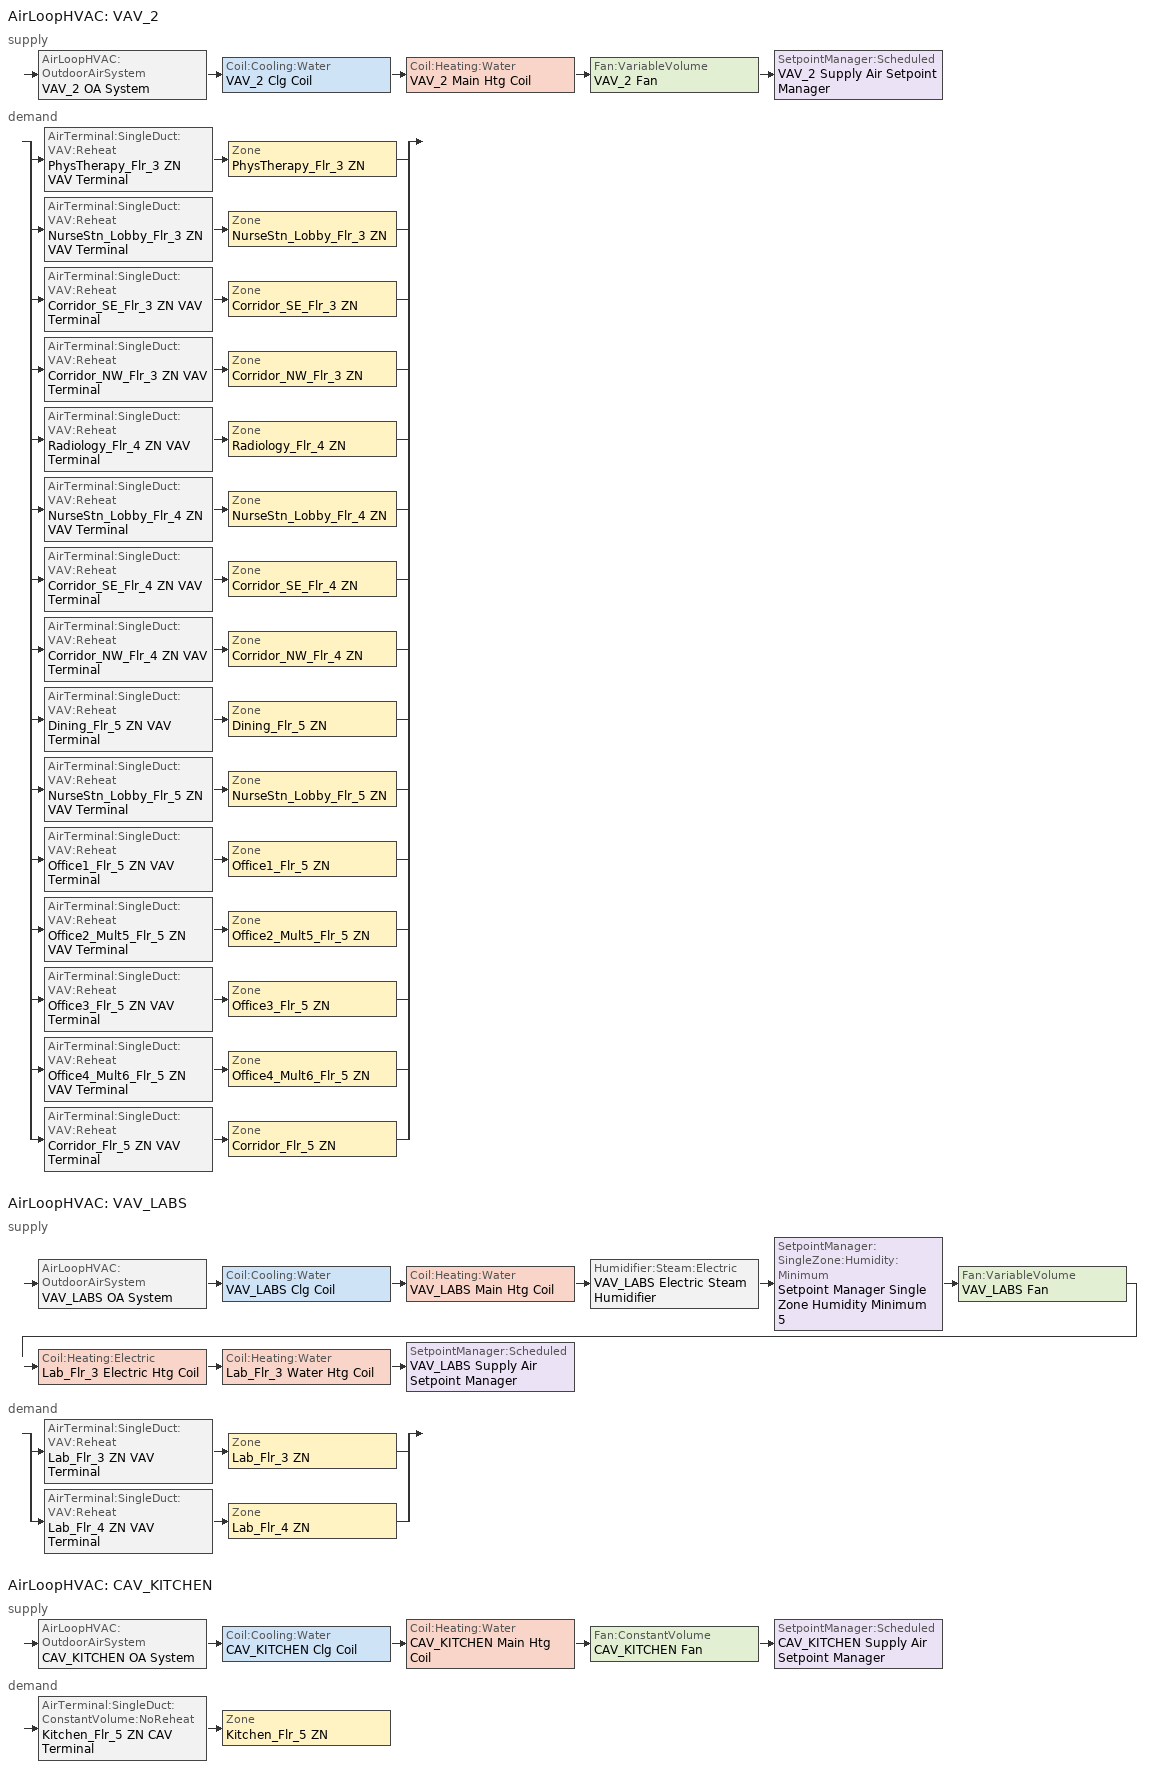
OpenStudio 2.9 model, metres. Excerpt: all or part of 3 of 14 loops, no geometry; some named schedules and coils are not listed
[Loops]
AirLoopHVAC 'VAV_2'
 supply: AirLoopHVAC:OutdoorAirSystem 'VAV_2 OA System' > Coil:Cooling:Water 'VAV_2 Clg Coil' > Coil:Heating:Water 'VAV_2 Main Htg Coil' > Fan:VariableVolume 'VAV_2 Fan' > SetpointManager:Scheduled 'VAV_2 Supply Air Setpoint Manager'
 demand: split
  | AirTerminal:SingleDuct:VAV:Reheat 'PhysTherapy_Flr_3 ZN VAV Terminal' > Zone 'PhysTherapy_Flr_3 ZN'
  | AirTerminal:SingleDuct:VAV:Reheat 'NurseStn_Lobby_Flr_3 ZN VAV Terminal' > Zone 'NurseStn_Lobby_Flr_3 ZN'
  | AirTerminal:SingleDuct:VAV:Reheat 'Corridor_SE_Flr_3 ZN VAV Terminal' > Zone 'Corridor_SE_Flr_3 ZN'
  | AirTerminal:SingleDuct:VAV:Reheat 'Corridor_NW_Flr_3 ZN VAV Terminal' > Zone 'Corridor_NW_Flr_3 ZN'
  | AirTerminal:SingleDuct:VAV:Reheat 'Radiology_Flr_4 ZN VAV Terminal' > Zone 'Radiology_Flr_4 ZN'
  | AirTerminal:SingleDuct:VAV:Reheat 'NurseStn_Lobby_Flr_4 ZN VAV Terminal' > Zone 'NurseStn_Lobby_Flr_4 ZN'
  | AirTerminal:SingleDuct:VAV:Reheat 'Corridor_SE_Flr_4 ZN VAV Terminal' > Zone 'Corridor_SE_Flr_4 ZN'
  | AirTerminal:SingleDuct:VAV:Reheat 'Corridor_NW_Flr_4 ZN VAV Terminal' > Zone 'Corridor_NW_Flr_4 ZN'
  | AirTerminal:SingleDuct:VAV:Reheat 'Dining_Flr_5 ZN VAV Terminal' > Zone 'Dining_Flr_5 ZN'
  | AirTerminal:SingleDuct:VAV:Reheat 'NurseStn_Lobby_Flr_5 ZN VAV Terminal' > Zone 'NurseStn_Lobby_Flr_5 ZN'
  | AirTerminal:SingleDuct:VAV:Reheat 'Office1_Flr_5 ZN VAV Terminal' > Zone 'Office1_Flr_5 ZN'
  | AirTerminal:SingleDuct:VAV:Reheat 'Office2_Mult5_Flr_5 ZN VAV Terminal' > Zone 'Office2_Mult5_Flr_5 ZN'
  | AirTerminal:SingleDuct:VAV:Reheat 'Office3_Flr_5 ZN VAV Terminal' > Zone 'Office3_Flr_5 ZN'
  | AirTerminal:SingleDuct:VAV:Reheat 'Office4_Mult6_Flr_5 ZN VAV Terminal' > Zone 'Office4_Mult6_Flr_5 ZN'
  | AirTerminal:SingleDuct:VAV:Reheat 'Corridor_Flr_5 ZN VAV Terminal' > Zone 'Corridor_Flr_5 ZN'
AirLoopHVAC 'VAV_LABS'
 supply: AirLoopHVAC:OutdoorAirSystem 'VAV_LABS OA System' > Coil:Cooling:Water 'VAV_LABS Clg Coil' > Coil:Heating:Water 'VAV_LABS Main Htg Coil' > Humidifier:Steam:Electric 'VAV_LABS Electric Steam Humidifier' > SetpointManager:SingleZone:Humidity:Minimum 'Setpoint Manager Single Zone Humidity Minimum 5' > Fan:VariableVolume 'VAV_LABS Fan' > Coil:Heating:Electric 'Lab_Flr_3 Electric Htg Coil' > Coil:Heating:Water 'Lab_Flr_3 Water Htg Coil' > SetpointManager:Scheduled 'VAV_LABS Supply Air Setpoint Manager'
 demand: split
  | AirTerminal:SingleDuct:VAV:Reheat 'Lab_Flr_3 ZN VAV Terminal' > Zone 'Lab_Flr_3 ZN'
  | AirTerminal:SingleDuct:VAV:Reheat 'Lab_Flr_4 ZN VAV Terminal' > Zone 'Lab_Flr_4 ZN'
AirLoopHVAC 'CAV_KITCHEN'
 supply: AirLoopHVAC:OutdoorAirSystem 'CAV_KITCHEN OA System' > Coil:Cooling:Water 'CAV_KITCHEN Clg Coil' > Coil:Heating:Water 'CAV_KITCHEN Main Htg Coil' > Fan:ConstantVolume 'CAV_KITCHEN Fan' > SetpointManager:Scheduled 'CAV_KITCHEN Supply Air Setpoint Manager'
 demand: AirTerminal:SingleDuct:ConstantVolume:NoReheat 'Kitchen_Flr_5 ZN CAV Terminal' > Zone 'Kitchen_Flr_5 ZN'
[Sizing:Zone] Zone Cooling Design Supply Air Temperature Input Method=SupplyAirTemperature; Zone Cooling Design Supply Air Temperature {C}=12.7778; Zone Cooling Design Supply Air Temperature Difference {deltaC}=11.11; Zone Heating Design Supply Air Temperature Input Method=SupplyAirTemperature; Zone Heating Design Supply Air Temperature {C}=40; Zone Heating Design Supply Air Temperature Difference {deltaC}=11.11; Zone Cooling Design Supply Air Humidity Ratio {kg-H2O/kg-air}=0.0085; Zone Heating Design Supply Air Humidity Ratio {kg-H2O/kg-air}=0.008; Cooling Design Air Flow Method=DesignDayWithLimit; Heating Design Air Flow Method=DesignDay; Account for Dedicated Outdoor Air System=No; Dedicated Outdoor Air System Control Strategy=NeutralSupplyAir; Dedicated Outdoor Air Low Setpoint Temperature for Design {C}=autosize; Dedicated Outdoor Air High Setpoint Temperature for Design {C}=autosize
Corridor_Flr_5 ZN; Corridor_NW_Flr_3 ZN; Corridor_NW_Flr_4 ZN; Corridor_SE_Flr_3 ZN; Corridor_SE_Flr_4 ZN; Dining_Flr_5 ZN; Kitchen_Flr_5 ZN; Lab_Flr_3 ZN; Lab_Flr_4 ZN; NurseStn_Lobby_Flr_3 ZN; NurseStn_Lobby_Flr_4 ZN; NurseStn_Lobby_Flr_5 ZN; Office1_Flr_5 ZN; Office2_Mult5_Flr_5 ZN; Office3_Flr_5 ZN; Office4_Mult6_Flr_5 ZN; PhysTherapy_Flr_3 ZN; Radiology_Flr_4 ZN
[Zone equipment]
Corridor_Flr_5 ZN: Corridor_Flr_5 ZN VAV Terminal
Corridor_NW_Flr_3 ZN: Corridor_NW_Flr_3 ZN VAV Terminal
Corridor_NW_Flr_4 ZN: Corridor_NW_Flr_4 ZN VAV Terminal
Corridor_SE_Flr_3 ZN: Corridor_SE_Flr_3 ZN VAV Terminal
Corridor_SE_Flr_4 ZN: Corridor_SE_Flr_4 ZN VAV Terminal
Dining_Flr_5 ZN: Dining_Flr_5 ZN VAV Terminal
Kitchen_Flr_5 ZN: Kitchen_Flr_5 ZN Exhaust Fan, Kitchen_Flr_5 ZN CAV Terminal
Lab_Flr_3 ZN: Lab_Flr_3 ZN VAV Terminal
Lab_Flr_4 ZN: Lab_Flr_4 ZN VAV Terminal
NurseStn_Lobby_Flr_3 ZN: NurseStn_Lobby_Flr_3 ZN VAV Terminal
NurseStn_Lobby_Flr_4 ZN: NurseStn_Lobby_Flr_4 ZN VAV Terminal
NurseStn_Lobby_Flr_5 ZN: NurseStn_Lobby_Flr_5 ZN VAV Terminal
Office1_Flr_5 ZN: Office1_Flr_5 ZN VAV Terminal
Office2_Mult5_Flr_5 ZN: Office2_Mult5_Flr_5 ZN VAV Terminal
Office3_Flr_5 ZN: Office3_Flr_5 ZN VAV Terminal
Office4_Mult6_Flr_5 ZN: Office4_Mult6_Flr_5 ZN VAV Terminal
PhysTherapy_Flr_3 ZN: PhysTherapy_Flr_3 ZN VAV Terminal
Radiology_Flr_4 ZN: Radiology_Flr_4 ZN VAV Terminal
[SetpointManager:Scheduled] Control Variable=Temperature
Name | Schedule
VAV_2 Supply Air Setpoint Manager | Supply Air Temp - 55.0F 5
VAV_LABS Supply Air Setpoint Manager | Supply Air Temp - 55.0F 6
CAV_KITCHEN Supply Air Setpoint Manager | Supply Air Temp - 55.0F 7
[AirLoopHVAC] Availability Schedule=Hospital HVACOperationSchd; Design Supply Air Flow Rate {m3/s}=AutoSize
VAV_2; VAV_LABS; CAV_KITCHEN
[Sizing:System] Type of Load to Size On=Sensible; Design Outdoor Air Flow Rate {m3/s}=Autosize; Preheat Design Humidity Ratio {kg-H2O/kg-Air}=0.008; Precool Design Temperature {C}=12.7778; Precool Design Humidity Ratio {kg-H2O/kg-Air}=0.008; Central Cooling Design Supply Air Temperature {C}=12.7778; 100% Outdoor Air in Cooling=No; 100% Outdoor Air in Heating=No; Central Cooling Design Supply Air Humidity Ratio {kg-H2O/kg-Air}=0.0085; Central Heating Design Supply Air Humidity Ratio {kg-H2O/kg-Air}=0.008; Cooling Design Air Flow Method=DesignDay; Cooling Design Air Flow Rate {m3/s}=0; Heating Design Air Flow Method=DesignDay; Heating Design Air Flow Rate {m3/s}=0; System Outdoor Air Method=ZoneSum; Zone Maximum Outdoor Air Fraction=1; Cooling Supply Air Flow Rate Per Floor Area {m3/s-m2}=0.00996765; Cooling Fraction of Autosized Cooling Supply Air Flow Rate=1; Cooling Supply Air Flow Rate Per Unit Cooling Capacity {m3/s-W}=3.94755e-05; Heating Supply Air Flow Rate Per Floor Area {m3/s-m2}=0.00996765; Heating Fraction of Autosized Heating Supply Air Flow Rate=1; Heating Fraction of Autosized Cooling Supply Air Flow Rate=1; Heating Supply Air Flow Rate Per Unit Heating Capacity {m3/s-W}=3.15882e-05; Cooling Design Capacity Method=CoolingDesignCapacity; Cooling Design Capacity {W}=autosize; Cooling Design Capacity Per Floor Area {W/m2}=234.7; Fraction of Autosized Cooling Design Capacity=1; Heating Design Capacity Method=HeatingDesignCapacity; Heating Design Capacity {W}=autosize; Heating Design Capacity Per Floor Area {W/m2}=157; Fraction of Autosized Heating Design Capacity=1; Central Cooling Capacity Control Method=OnOff
Name | Central Heating Maximum System Air Flow Ratio | Preheat Design Temperature {C} | Central Heating Design Supply Air Temperature {C} | Sizing Option
VAV_2 | 0.3 | 7.22222 | 12.7778 | Coincident
VAV_LABS | 1 | 7.22222 | 12.7778 | NonCoincident
CAV_KITCHEN | 1 | 12.8 | 40 | NonCoincident
[Fan:VariableVolume] Availability Schedule=Always On Discrete; Fan Total Efficiency=0.62; Pressure Rise {Pa}=996.356; Maximum Flow Rate {m3/s}=Autosize; Fan Power Minimum Flow Rate Input Method=Fraction; Fan Power Minimum Flow Fraction=0.25; Fan Power Minimum Air Flow Rate {m3/s}=0; Motor Efficiency=0.9; Motor In Airstream Fraction=1; Fan Power Coefficient 1=0.0407599; Fan Power Coefficient 2=0.088045; Fan Power Coefficient 3=-0.0729261; Fan Power Coefficient 4=0.94374; Fan Power Coefficient 5=0
VAV_2 Fan; VAV_LABS Fan
[Controller:OutdoorAir] Minimum Outdoor Air Flow Rate {m3/s}=autosize; Maximum Outdoor Air Flow Rate {m3/s}=Autosize; Economizer Control Type=NoEconomizer; Economizer Control Action Type=ModulateFlow; Economizer Maximum Limit Dry-Bulb Temperature {C}=28; Economizer Maximum Limit Enthalpy {J/kg}=64000; Lockout Type=NoLockout; Minimum Limit Type=FixedMinimum; High Humidity Control=No; Heat Recovery Bypass Control Type=BypassWhenWithinEconomizerLimits
Name | Minimum Outdoor Air Schedule | Controller Mechanical Ventilation | Minimum Fraction of Outdoor Air Schedule
VAV_2 OA Controller | Hospital BLDG_OA_FRAC_SCH | VAV_2 Vent Controller
VAV_LABS OA Controller | Hospital BLDG_OA_FRAC_SCH | VAV_LABS Vent Controller
CAV_KITCHEN OA Controller |  | CAV_KITCHEN Vent Controller | Hospital BLDG_OA_FRAC_SCH
[Controller:MechanicalVentilation] Availability Schedule=Always On Discrete
Name | System Outdoor Air Method
VAV_2 Vent Controller; VAV_LABS Vent Controller | VentilationRateProcedure
CAV_KITCHEN Vent Controller | ZoneSum
[AirLoopHVAC:OutdoorAirSystem]
Name | Controller
VAV_2 OA System | VAV_2 OA Controller
VAV_LABS OA System | VAV_LABS OA Controller
CAV_KITCHEN OA System | CAV_KITCHEN OA Controller
[AirTerminal:SingleDuct:VAV:Reheat] Availability Schedule=Always On Discrete; Maximum Air Flow Rate {m3/s}=AutoSize; Zone Minimum Air Flow Input Method=Constant; Fixed Minimum Air Flow Rate {m3/s}=0; Maximum Hot Water or Steam Flow Rate {m3/s}=AutoSize; Minimum Hot Water or Steam Flow Rate {m3/s}=0; Convergence Tolerance=0.001; Damper Heating Action=ReverseWithLimits; Maximum Flow per Zone Floor Area During Reheat {m3/s-m2}=AutoSize; Maximum Flow Fraction During Reheat=0.5; Maximum Reheat Air Temperature {C}=40; Control For Outdoor Air=No
Name | Constant Minimum Air Flow Fraction | Reheat Coil
PhysTherapy_Flr_3 ZN VAV Terminal | 0.2 | PhysTherapy_Flr_3 ZN Reheat Coil
NurseStn_Lobby_Flr_3 ZN VAV Terminal | 0.2 | NurseStn_Lobby_Flr_3 ZN Reheat Coil
Corridor_SE_Flr_3 ZN VAV Terminal | 0.2 | Corridor_SE_Flr_3 ZN Reheat Coil
Corridor_NW_Flr_3 ZN VAV Terminal | 0.2 | Corridor_NW_Flr_3 ZN Reheat Coil
Radiology_Flr_4 ZN VAV Terminal | 0.2 | Radiology_Flr_4 ZN Reheat Coil
NurseStn_Lobby_Flr_4 ZN VAV Terminal | 0.2 | NurseStn_Lobby_Flr_4 ZN Reheat Coil
Corridor_SE_Flr_4 ZN VAV Terminal | 0.2 | Corridor_SE_Flr_4 ZN Reheat Coil
Corridor_NW_Flr_4 ZN VAV Terminal | 0.2 | Corridor_NW_Flr_4 ZN Reheat Coil
Dining_Flr_5 ZN VAV Terminal | 0.2 | Dining_Flr_5 ZN Reheat Coil
NurseStn_Lobby_Flr_5 ZN VAV Terminal | 0.2 | NurseStn_Lobby_Flr_5 ZN Reheat Coil
Office1_Flr_5 ZN VAV Terminal | 0.2 | Office1_Flr_5 ZN Reheat Coil
Office2_Mult5_Flr_5 ZN VAV Terminal | 0.2 | Office2_Mult5_Flr_5 ZN Reheat Coil
Office3_Flr_5 ZN VAV Terminal | 0.2 | Office3_Flr_5 ZN Reheat Coil
Office4_Mult6_Flr_5 ZN VAV Terminal | 0.2 | Office4_Mult6_Flr_5 ZN Reheat Coil
Corridor_Flr_5 ZN VAV Terminal | 0.2 | Corridor_Flr_5 ZN Reheat Coil
Lab_Flr_3 ZN VAV Terminal | 1 | Lab_Flr_3 ZN Reheat Coil
Lab_Flr_4 ZN VAV Terminal | 1 | Lab_Flr_4 ZN Reheat Coil
[Fan:ZoneExhaust]
Kitchen_Flr_5 ZN Exhaust Fan: Availability Schedule=Hospital Kitchen_Exhaust_SCH; Fan Total Efficiency=0.16; Pressure Rise {Pa}=125; Maximum Flow Rate {m3/s}=3.39802; System Availability Manager Coupling Mode=Decoupled; Balanced Exhaust Fraction Schedule=Hospital Kitchen Exhaust Fan Balanced Exhaust Fraction Schedule
[Refrigeration:System]
RefrSystem - Hospital: Refrigeration Condenser=Refrigeration Condenser Air Cooled 1; Minimum Condensing Temperature {C}=21; Refrigeration System Working Fluid Type=R404a; Suction Temperature Control Type=ConstantSuctionTemperature; Suction Piping Zone=Kitchen_Flr_5 ZN
[Refrigeration:Case]
Case Hospital: Availability Schedule=Always On Discrete; Zone=Kitchen_Flr_5 ZN; Rated Ambient Temperature {C}=23.8889; Rated Ambient Relative Humidity {percent}=55; Rated Total Cooling Capacity per Unit Length {W/m}=886.5; Rated Latent Heat Ratio=0.08; Rated Runtime Fraction=0.85; Case Length {m}=8.93; Case Operating Temperature {C}=2; Latent Case Credit Curve Type=CaseTemperatureMethod; Latent Case Credit Curve=Refrigeration Case Latent Credit Curve; Standard Case Fan Power per Unit Length {W/m}=19.1429; Operating Case Fan Power per Unit Length {W/m}=19.1429; Standard Case Lighting Power per Unit Length {W/m}=40; Installed Case Lighting Power per Unit Length {W/m}=40; Case Lighting Schedule=Hospital walkin_occ_lght_SCH; Fraction of Lighting Energy to Case=1; Anti-Sweat Heater Control Type=None; Humidity at Zero Anti-Sweat Heater Energy {percent}=0; Case Height {m}=1.5; Fraction of Anti-Sweat Heater Energy to Case=0.2; Case Defrost Power per Unit Length {W/m}=0; Case Defrost Type=None; Case Defrost Schedule=Refrigeration Defrost Schedule; Case Defrost Drip-Down Schedule=Refrigeration Defrost Schedule 1; Defrost Energy Correction Curve Type=None; Under Case HVAC Return Air Fraction=0.05; Refrigerated Case Restocking Schedule=Hospital Kitchen_Flr_5_Case:2_SELFCONTAINEDDISPLAYCASE_CaseStockingSched; Case Credit Fraction Schedule=Refrigeration Case Credit Schedule; Design Evaporator Temperature or Brine Inlet Temperature {C}=-5.56
[Refrigeration:WalkIn]
Walk-In Hospital: Availability Schedule=Always On Discrete; Rated Coil Cooling Capacity {W}=8059.32; Operating Temperature {C}=-23; Rated Cooling Source Temperature {C}=-28.3333; Rated Total Heating Power {W}=0; Rated Cooling Coil Fan Power {W}=757.62; Rated Circulation Fan Power {W}=0; Rated Total Lighting Power {W}=362.34; Lighting Schedule=Hospital BLDG_LIGHT_SCH; Defrost Type=Electric; Defrost Control Type=TimeSchedule; Defrost Schedule=Refrigeration Defrost Schedule 2; Defrost Drip-Down Schedule=Refrigeration Defrost Schedule 3; Defrost Power {W}=3996.72; Temperature Termination Defrost Fraction to Ice=0.7; Restocking Schedule=Hospital Kitchen_Flr_5_Case:1_WALKINFREEZER_WalkInStockingSched; Insulated Floor Surface Area {m2}=33.4451; Insulated Floor U-Value {W/m2-K}=0.207; WalkIn Zone Boundary 1=Refrigeration Walk In Zone Boundary 1
[Refrigeration:WalkIn:ZoneBoundary]
Refrigeration Walk In Zone Boundary 1: Zone=Kitchen_Flr_5 ZN; Total Insulated Surface Area Facing Zone {m2}=43.4; Insulated Surface U-Value Facing Zone {W/m2-K}=0.235; Area of Stocking Doors Facing Zone {m2}=2; Height of Stocking Doors Facing Zone {m}=2; Stocking Door Opening Schedule Name Facing Zone=door_wi_sched; Stocking Door Opening Protection Type Facing Zone=StripCurtain
[Refrigeration:Condenser:AirCooled]
Refrigeration Condenser Air Cooled 1: Rated Effective Total Heat Rejection Rate Curve=Curve Linear 1; Rated Subcooling Temperature Difference {deltaC}=0; Condenser Fan Speed Control Type=Fixed; Rated Fan Power {W}=1449.58; Minimum Fan Air Flow Ratio=0.1
[Humidifier:Steam:Electric]
VAV_LABS Electric Steam Humidifier: Rated Capacity {m3/s}=3.72e-05; Rated Power {W}=100000
[SetpointManager:SingleZone:Humidity:Minimum]
Setpoint Manager Single Zone Humidity Minimum 5: Control Variable=MinimumHumidityRatio; Control Zone=Lab_Flr_3 ZN
[Coil:Heating:Electric]
Lab_Flr_3 Electric Htg Coil: Availability Schedule=Always On Discrete; Efficiency=1
[Fan:ConstantVolume]
CAV_KITCHEN Fan: Availability Schedule=Always On Discrete; Fan Total Efficiency=0.61425; Pressure Rise {Pa}=1018.41; Maximum Flow Rate {m3/s}=AutoSize; Motor Efficiency=0.945; Motor In Airstream Fraction=1
[AirTerminal:SingleDuct:ConstantVolume:NoReheat]
Kitchen_Flr_5 ZN CAV Terminal: Availability Schedule=Always On Discrete; Maximum Air Flow Rate {m3/s}=AutoSize
[Schedule:Constant]
Always On Discrete: Value=1
[Schedule:Ruleset]
Name | Default Day Schedule | Summer Design Day Schedule | Winter Design Day Schedule
Hospital BLDG_LIGHT_SCH | Hospital BLDG_LIGHT_SCH Default | Hospital BLDG_LIGHT_SCH Summer Design Day | Hospital BLDG_LIGHT_SCH Winter Design Day
Hospital HVACOperationSchd | Hospital HVACOperationSchd Default | Hospital HVACOperationSchd Summer Design Day | Hospital HVACOperationSchd Winter Design Day
Hospital BLDG_OA_FRAC_SCH | Hospital BLDG_OA_FRAC_SCH Default | Hospital BLDG_OA_FRAC_SCH Summer Design Day | Hospital BLDG_OA_FRAC_SCH Winter Design Day
Supply Air Temp - 55.0F 5 | Supply Air Temp - 55.0F Default 5
Supply Air Temp - 55.0F 6 | Supply Air Temp - 55.0F Default 6
Supply Air Temp - 55.0F 7 | Supply Air Temp - 55.0F Default 7
Hospital Kitchen_Exhaust_SCH | Hospital Kitchen_Exhaust_SCH Default | Hospital Kitchen_Exhaust_SCH Summer Design Day | Hospital Kitchen_Exhaust_SCH Winter Design Day
Hospital Kitchen Exhaust Fan Balanced Exhaust Fraction Schedule | Hospital Kitchen Exhaust Fan Balanced Exhaust Fraction Schedule Default | Hospital Kitchen Exhaust Fan Balanced Exhaust Fraction Schedule Summer Design Day | Hospital Kitchen Exhaust Fan Balanced Exhaust Fraction Schedule Winter Design Day
Hospital walkin_occ_lght_SCH | Hospital walkin_occ_lght_SCH Default | Hospital walkin_occ_lght_SCH Summer Design Day | Hospital walkin_occ_lght_SCH Winter Design Day
Hospital Kitchen_Flr_5_Case:2_SELFCONTAINEDDISPLAYCASE_CaseStockingSched | Hospital Kitchen_Flr_5_Case:2_SELFCONTAINEDDISPLAYCASE_CaseStockingSched Default | Hospital Kitchen_Flr_5_Case:2_SELFCONTAINEDDISPLAYCASE_CaseStockingSched Summer Design Day | Hospital Kitchen_Flr_5_Case:2_SELFCONTAINEDDISPLAYCASE_CaseStockingSched Winter Design Day
Refrigeration Defrost Schedule | Refrigeration Defrost Schedule Default
Refrigeration Defrost Schedule 1 | Refrigeration Defrost Schedule Default 1
Refrigeration Case Credit Schedule | Refrigeration Case Credit Schedule Default
Hospital Kitchen_Flr_5_Case:1_WALKINFREEZER_WalkInStockingSched | Hospital Kitchen_Flr_5_Case:1_WALKINFREEZER_WalkInStockingSched Default | Hospital Kitchen_Flr_5_Case:1_WALKINFREEZER_WalkInStockingSched Summer Design Day | Hospital Kitchen_Flr_5_Case:1_WALKINFREEZER_WalkInStockingSched Winter Design Day
door_wi_sched | door_wi_sched Default
Refrigeration Defrost Schedule 2 | Refrigeration Defrost Schedule Default 2
Refrigeration Defrost Schedule 3 | Refrigeration Defrost Schedule Default 3
[Schedule:Day]
Hospital HVACOperationSchd Default; Hospital HVACOperationSchd Winter Design Day; Hospital HVACOperationSchd Summer Design Day; Hospital walkin_occ_lght_SCH Summer Design Day: 24, 0, 1
Hospital BLDG_OA_FRAC_SCH Default; Hospital walkin_occ_lght_SCH Winter Design Day: 24, 0, 0
Hospital BLDG_OA_FRAC_SCH Winter Design Day; Hospital BLDG_OA_FRAC_SCH Summer Design Day: 6, 0, 0, 18, 0, 0.25, 24, 0, 0
Supply Air Temp - 55.0F Default 5; Supply Air Temp - 55.0F Default 6; Supply Air Temp - 55.0F Default 7: 24, 0, 12.7778
Hospital Kitchen_Exhaust_SCH Default; Hospital Kitchen_Exhaust_SCH Winter Design Day; Hospital Kitchen_Exhaust_SCH Summer Design Day: 7, 0, 0, 24, 0, 1
Hospital Kitchen Exhaust Fan Balanced Exhaust Fraction Schedule Default; Hospital Kitchen Exhaust Fan Balanced Exhaust Fraction Schedule Winter Design Day; Hospital Kitchen Exhaust Fan Balanced Exhaust Fraction Schedule Summer Design Day: 7, 0, 0, 24, 0, 0.4458
Hospital walkin_occ_lght_SCH Default: 8, 0, 0.05, 16, 0, 0.052, 24, 0, 0.05
Refrigeration Defrost Schedule Default; Refrigeration Defrost Schedule Default 1: 0, 59, 0, 24, 0, 0
[Schedule:Rule] Date Specification Type=DateRange; Start Month=1; Start Day=1; End Month=12; End Day=31
Name | Schedule Ruleset | Rule Order | Day Schedule | Apply Monday | Apply Tuesday | Apply Wednesday | Apply Thursday | Apply Friday | Apply Saturday
Schedule Rule 29 | Hospital BLDG_OA_FRAC_SCH | 0 | Hospital BLDG_OA_FRAC_SCH WntrDsn|SmrDsn|Sat|Wkdy Day | Yes | Yes | Yes | Yes | Yes | Yes
Schedule Rule 30 | Hospital walkin_occ_lght_SCH | 1 | Hospital walkin_occ_lght_SCH Sat Day |  |  |  |  |  | Yes
Schedule Rule 31 | Hospital walkin_occ_lght_SCH | 0 | Hospital walkin_occ_lght_SCH Wkdy Day | Yes | Yes | Yes | Yes | Yes
[Curve:Cubic]
Refrigeration Case Latent Credit Curve: Coefficient1 Constant=0.0265263; Coefficient2 x=0.00107803; Coefficient3 x**2=6.02558e-05; Coefficient4 x**3=1.23732e-06; Minimum Value of x=-35; Maximum Value of x=20
[Curve:Linear]
Curve Linear 1: Coefficient1 Constant=0; Coefficient2 x=3055.46; Minimum Value of x=1.4; Maximum Value of x=33.3
